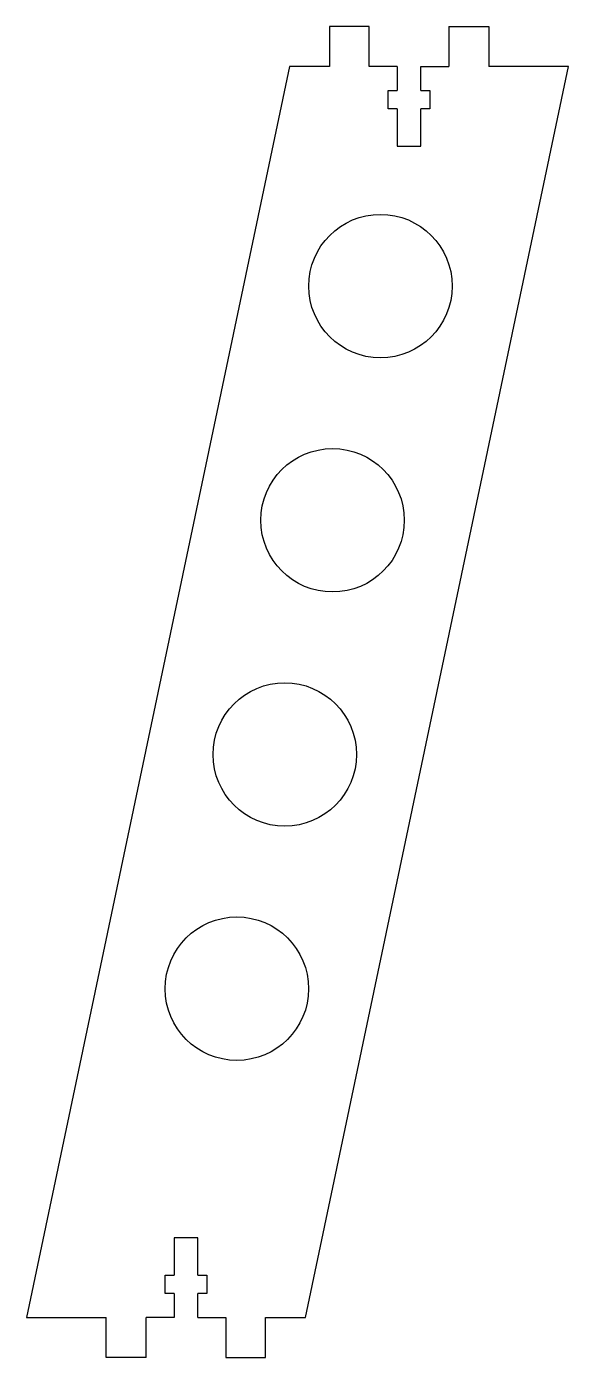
# Model space of a CAD drawing. Header units: millimetres. Extents: x -20 to 48, y -5 to 162.
import ezdxf

# ---------------------------------------------------------------- set-up
doc = ezdxf.new("R2010")
doc.units = ezdxf.units.MM

msp = doc.modelspace()

# ---------------------------------------------------------------- linework, layer by layer
at = {"color": 7, "linetype": 'Continuous', "lineweight": 25}
for p, q in [((23, 162), (18, 162)), ((18, 162), (18, 157)), ((23, 157), (23, 162)), ((33, 162), (38, 162)), ((33, 162), (33, 157)), ((38, 162), (38, 157)), ((13, 157), (-20, 0)), ((18, 157), (13, 157)), ((15, 0), (48, 157)), ((26.5, 157), (23, 157)), ((26.5, 157), (26.5, 154)), ((29.5, 154), (29.5, 157)), ((29.5, 157), (33, 157)), ((48, 157), (38, 157)), ((25.4, 151.7), (25.4, 154)), ((25.4, 154), (26.5, 154)), ((29.5, 154), (30.6, 154)), ((30.6, 154), (30.6, 151.7)), ((26.5, 151.7), (25.4, 151.7)), ((26.5, 151.7), (26.5, 147)), ((30.6, 151.7), (29.5, 151.7)), ((29.5, 147), (29.5, 151.7)), ((26.5, 147), (29.5, 147)), ((-1.5, 10), (-1.5, 5.3)), ((1.5, 10), (-1.5, 10)), ((1.5, 5.3), (1.5, 10)), ((-2.6, 3), (-2.6, 5.3)), ((-2.6, 5.3), (-1.5, 5.3)), ((1.5, 5.3), (2.6, 5.3)), ((2.6, 5.3), (2.6, 3)), ((-1.5, 3), (-2.6, 3)), ((-1.5, 3), (-1.5, 0)), ((2.6, 3), (1.5, 3)), ((1.5, 0), (1.5, 3)), ((-20, 0), (-10, 0)), ((-10, -5), (-10, 0)), ((-5, -5), (-5, 0)), ((-1.5, 0), (-5, 0)), ((1.5, 0), (5, 0)), ((5, 0), (5, -5)), ((10, -5), (10, 0)), ((10, 0), (15, 0)), ((-5, -5), (-10, -5)), ((5, -5), (10, -5))]:
    msp.add_line(p, q, dxfattribs=at)
for centre in [(24.41, 129.44), (18.4, 100.05), (12.4, 70.66), (6.39, 41.27)]:
    msp.add_circle(centre, 9, dxfattribs=at)

doc.saveas('drawing.dxf')
